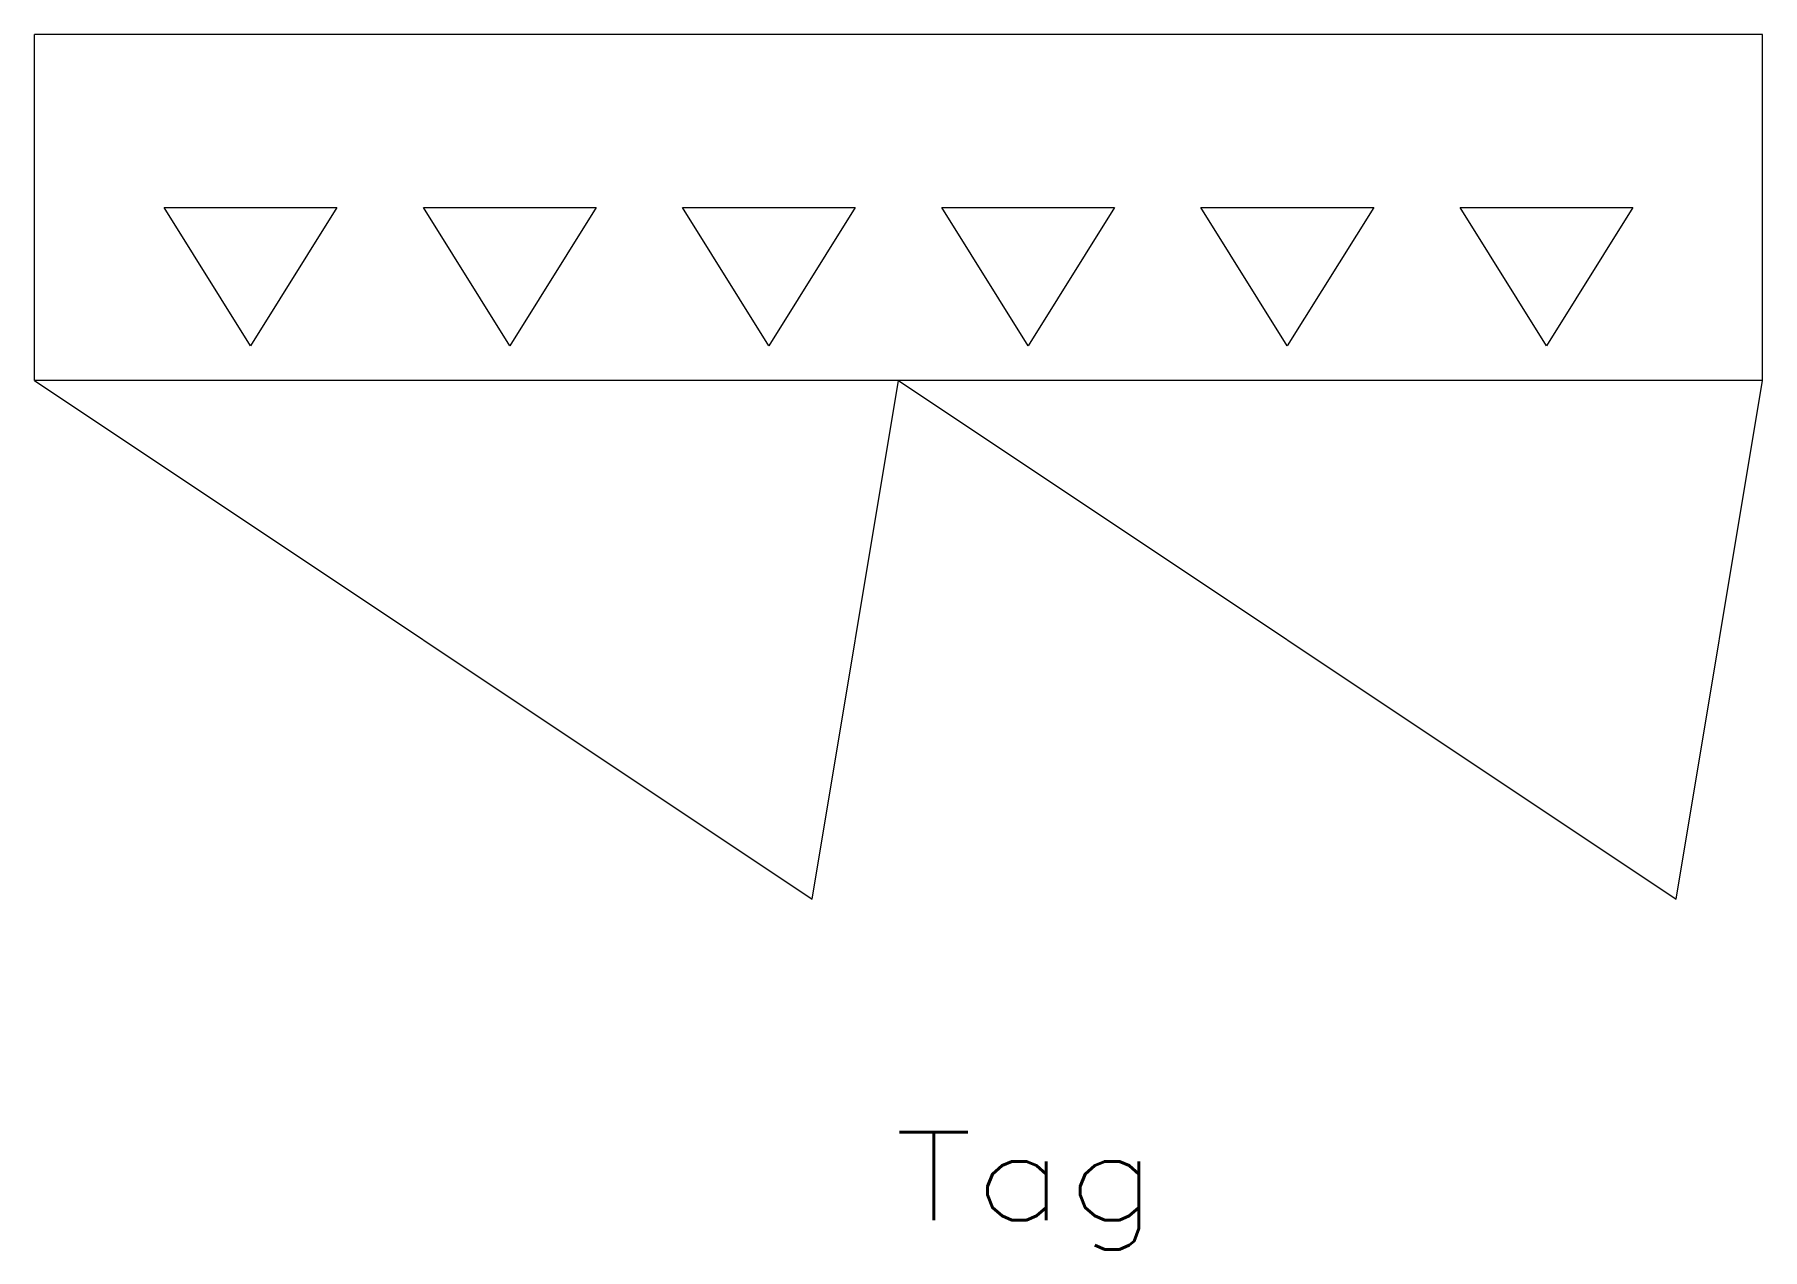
# Model space of a CAD drawing. Header units: inches. Extents: x -12.5 to 12.5, y -11.2 to 6.3.
import ezdxf
from ezdxf.enums import TextEntityAlignment as Align

# ---------------------------------------------------------------- set-up
doc = ezdxf.new("R2010")
doc.units = ezdxf.units.IN
doc.header["$MEASUREMENT"] = 0
doc.layers.get('0').update_dxf_attribs({"lineweight": 0})
doc.styles.add('STANDARD1', font='TXT.SHX')

msp = doc.modelspace()

# ---------------------------------------------------------------- linework, layer by layer
for p, q in [((12.542, 6.324), (-12.458, 6.324)), ((-12.458, 1.324), (-12.458, 6.324)), ((12.542, 1.324), (12.542, 6.324)), ((-10.583, 3.824), (-8.083, 3.824)), ((-9.333, 1.824), (-10.583, 3.824)), ((-8.083, 3.824), (-9.333, 1.824)), ((-6.833, 3.824), (-4.333, 3.824)), ((-5.583, 1.824), (-6.833, 3.824)), ((-4.333, 3.824), (-5.583, 1.824)), ((-3.083, 3.824), (-0.583, 3.824)), ((-1.833, 1.824), (-3.083, 3.824)), ((-0.583, 3.824), (-1.833, 1.824)), ((0.667, 3.824), (3.167, 3.824)), ((1.917, 1.824), (0.667, 3.824)), ((3.167, 3.824), (1.917, 1.824)), ((4.417, 3.824), (6.917, 3.824)), ((5.667, 1.824), (4.417, 3.824)), ((6.917, 3.824), (5.667, 1.824)), ((8.167, 3.824), (10.667, 3.824)), ((9.417, 1.824), (8.167, 3.824)), ((10.667, 3.824), (9.417, 1.824)), ((12.542, 1.324), (-12.458, 1.324)), ((-12.458, 1.324), (-1.208, -6.176)), ((-1.208, -6.176), (0.042, 1.324)), ((0.042, 1.324), (11.292, -6.176)), ((11.292, -6.176), (12.542, 1.324))]:
    msp.add_line(p, q)

# ---------------------------------------------------------------- texts
at = {"color": 7, "linetype": 'Continuous', "style": 'STANDARD1', "width": 1.166667}
msp.add_text('Tag', height=1.272, dxfattribs=at).set_placement((-0.013, -10.819), (3.803, -10.819), align=Align.FIT)

doc.saveas('drawing.dxf')
